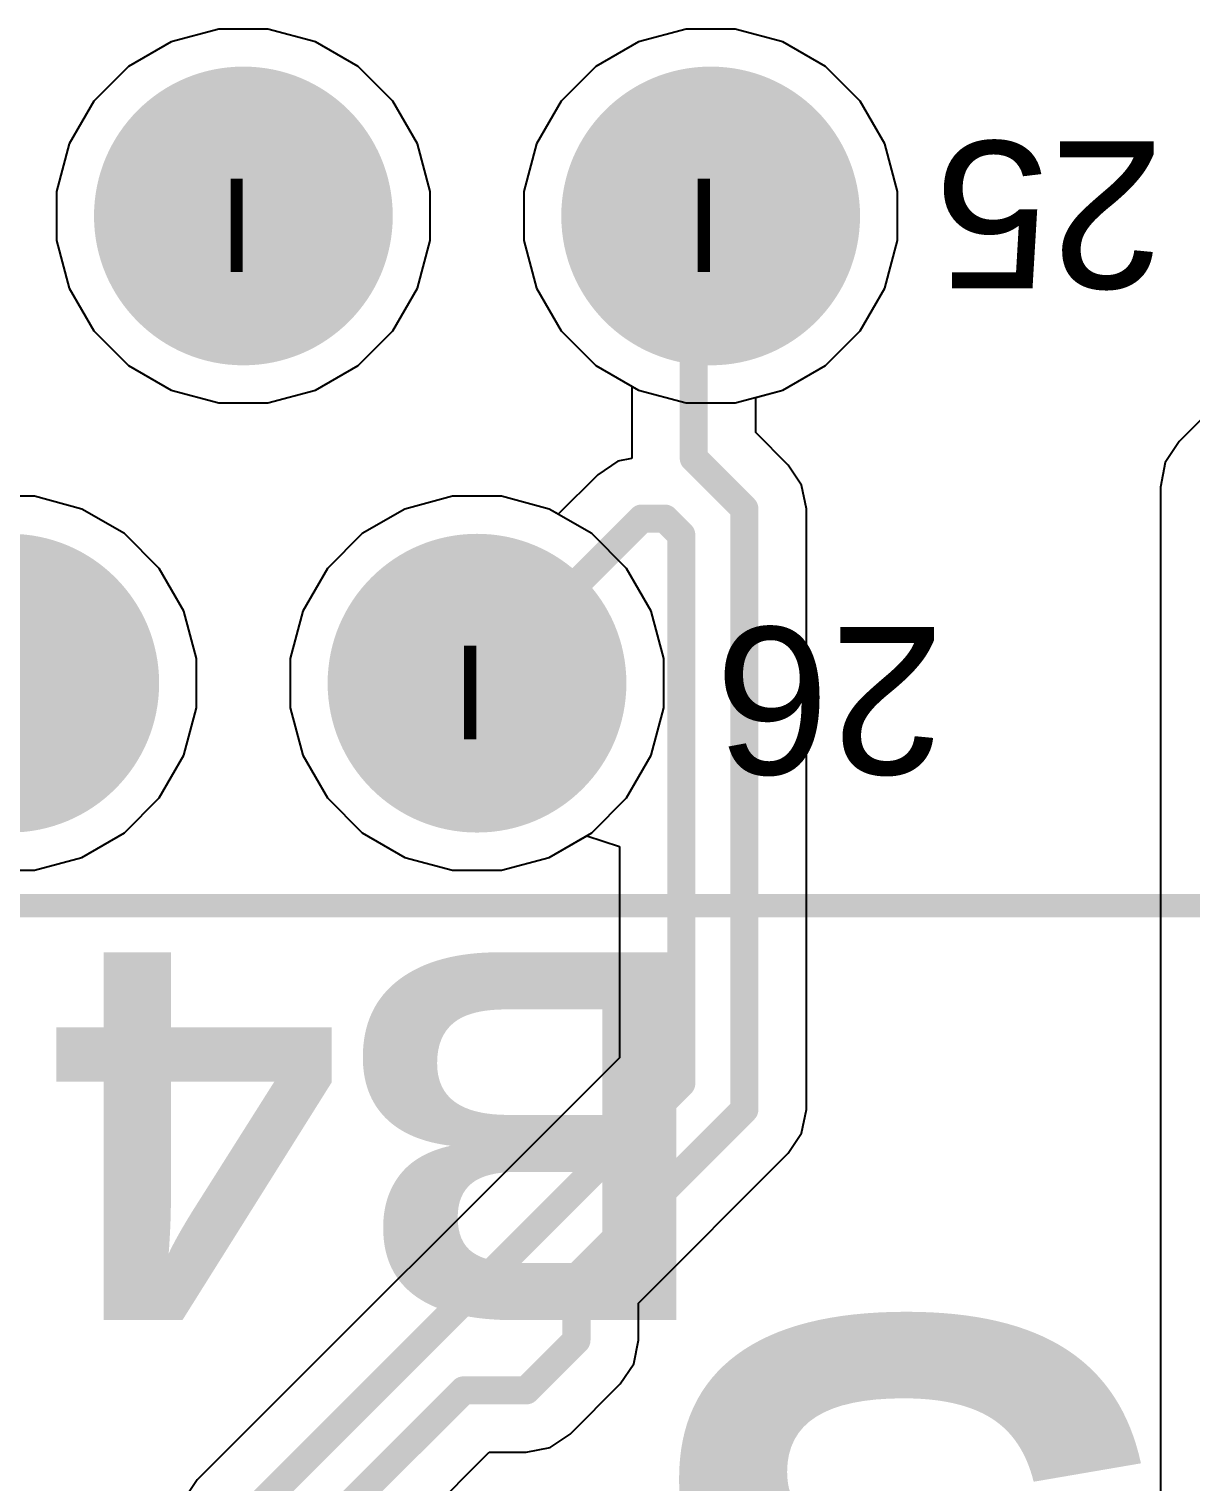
# Model space of a CAD drawing. Header units: inches. Extents: x -11 to 5379, y 0 to 5429.
# Drawn here: x 44.86 to 51.18, y 89.08 to 96.98 of the extents above; entities that cross this region are included whole.
import ezdxf

# ---------------------------------------------------------------- set-up
doc = ezdxf.new("R2010")
doc.units = ezdxf.units.IN
for name, color, linetype in [('Bottom Layer', 5, 'Continuous'), ('Bottom Solder', 6, 'Continuous'), ('Drill Drawing', 1, 'Continuous'), ('GND', 16, 'Continuous'), ('Multi-Layer', 9, 'Continuous'), ('Pad Holes', 156, 'Continuous'), ('PWR', 76, 'Continuous'), ('Top Layer', 1, 'Continuous'), ('Top Overlay', 2, 'Continuous'), ('Top Solder', 216, 'Continuous')]:
    doc.layers.add(name, color=color, linetype=linetype)
doc.styles.add('Arial', font='', dxfattribs={"height": 0.2})
doc.styles.add('Arial_Bold', font='', dxfattribs={"height": 0.2})
doc.styles.get('Arial').set_extended_font_data('Arial')
doc.styles.get('Arial_Bold').set_extended_font_data('Arial', bold=True)

# ---------------------------------------------------------------- blocks, each defined once
blk = doc.blocks.new('X14CBIWB1DY1027_122')
at = {"layer": 'Bottom Layer'}
h = blk.add_hatch(color=5, dxfattribs=at)
edge = h.paths.add_edge_path()
edge.add_arc((17.78, 4.444999999999999), 0.7619999999999999, 0, 360)
h = blk.add_hatch(color=5, dxfattribs=at)
edge = h.paths.add_edge_path()
edge.add_arc((20.32, 4.444999999999999), 0.7619999999999999, 0, 360)
h = blk.add_hatch(color=5, dxfattribs=at)
edge = h.paths.add_edge_path()
edge.add_arc((16.51, 1.905), 0.7619999999999999, 0, 360)
h = blk.add_hatch(color=5, dxfattribs=at)
edge = h.paths.add_edge_path()
edge.add_arc((19.05, 1.905), 0.7619999999999999, 0, 360)
at = {"layer": 'Bottom Solder'}
h = blk.add_hatch(color=6, dxfattribs=at)
edge = h.paths.add_edge_path()
edge.add_arc((17.78, 4.444999999999999), 0.8120125999999999, 0, 360)
h = blk.add_hatch(color=6, dxfattribs=at)
edge = h.paths.add_edge_path()
edge.add_arc((20.32, 4.444999999999999), 0.8120125999999999, 0, 360)
h = blk.add_hatch(color=6, dxfattribs=at)
edge = h.paths.add_edge_path()
edge.add_arc((16.51, 1.905), 0.8120125999999999, 0, 360)
h = blk.add_hatch(color=6, dxfattribs=at)
edge = h.paths.add_edge_path()
edge.add_arc((19.05, 1.905), 0.8120125999999999, 0, 360)
at = {"layer": 'GND'}
h = blk.add_hatch(color=16, dxfattribs=at)
edge = h.paths.add_edge_path()
edge.add_arc((17.78, 4.444999999999999), 0.7619999999999999, 0, 360)
h = blk.add_hatch(color=16, dxfattribs=at)
edge = h.paths.add_edge_path()
edge.add_arc((20.32, 4.444999999999999), 0.7619999999999999, 0, 360)
h = blk.add_hatch(color=16, dxfattribs=at)
edge = h.paths.add_edge_path()
edge.add_arc((16.51, 1.905), 0.7619999999999999, 0, 360)
h = blk.add_hatch(color=16, dxfattribs=at)
edge = h.paths.add_edge_path()
edge.add_arc((19.05, 1.905), 0.7619999999999999, 0, 360)
at = {"layer": 'Multi-Layer'}
h = blk.add_hatch(color=9, dxfattribs=at)
edge = h.paths.add_edge_path()
edge.add_arc((17.78, 4.444999999999999), 0.7619999999999999, 0, 360)
h = blk.add_hatch(color=9, dxfattribs=at)
edge = h.paths.add_edge_path()
edge.add_arc((20.32, 4.444999999999999), 0.7619999999999999, 0, 360)
h = blk.add_hatch(color=9, dxfattribs=at)
edge = h.paths.add_edge_path()
edge.add_arc((16.51, 1.905), 0.7619999999999999, 0, 360)
h = blk.add_hatch(color=9, dxfattribs=at)
edge = h.paths.add_edge_path()
edge.add_arc((19.05, 1.905), 0.7619999999999999, 0, 360)
at = {"layer": 'Pad Holes'}
h = blk.add_hatch(color=7, dxfattribs=at)
edge = h.paths.add_edge_path()
edge.add_arc((17.78, 4.444999999999999), 0.4750054, 0, 360)
h = blk.add_hatch(color=7, dxfattribs=at)
edge = h.paths.add_edge_path()
edge.add_arc((20.32, 4.444999999999999), 0.4750054, 0, 360)
h = blk.add_hatch(color=7, dxfattribs=at)
edge = h.paths.add_edge_path()
edge.add_arc((16.51, 1.905), 0.4750054, 0, 360)
h = blk.add_hatch(color=7, dxfattribs=at)
edge = h.paths.add_edge_path()
edge.add_arc((19.05, 1.905), 0.4750054, 0, 360)
at = {"layer": 'PWR'}
h = blk.add_hatch(color=76, dxfattribs=at)
edge = h.paths.add_edge_path()
edge.add_arc((17.78, 4.444999999999999), 0.7619999999999999, 0, 360)
h = blk.add_hatch(color=76, dxfattribs=at)
edge = h.paths.add_edge_path()
edge.add_arc((20.32, 4.444999999999999), 0.7619999999999999, 0, 360)
h = blk.add_hatch(color=76, dxfattribs=at)
edge = h.paths.add_edge_path()
edge.add_arc((16.51, 1.905), 0.7619999999999999, 0, 360)
h = blk.add_hatch(color=76, dxfattribs=at)
edge = h.paths.add_edge_path()
edge.add_arc((19.05, 1.905), 0.7619999999999999, 0, 360)
at = {"layer": 'Top Layer'}
h = blk.add_hatch(color=1, dxfattribs=at)
edge = h.paths.add_edge_path()
edge.add_arc((17.78, 4.444999999999999), 0.7619999999999999, 0, 360)
h = blk.add_hatch(color=1, dxfattribs=at)
edge = h.paths.add_edge_path()
edge.add_arc((20.32, 4.444999999999999), 0.7619999999999999, 0, 360)
h = blk.add_hatch(color=1, dxfattribs=at)
edge = h.paths.add_edge_path()
edge.add_arc((16.51, 1.905), 0.7619999999999999, 0, 360)
h = blk.add_hatch(color=1, dxfattribs=at)
edge = h.paths.add_edge_path()
edge.add_arc((19.05, 1.905), 0.7619999999999999, 0, 360)
at = {"layer": 'Top Solder'}
h = blk.add_hatch(color=216, dxfattribs=at)
edge = h.paths.add_edge_path()
edge.add_arc((17.78, 4.444999999999999), 0.8120125999999999, 0, 360)
h = blk.add_hatch(color=216, dxfattribs=at)
edge = h.paths.add_edge_path()
edge.add_arc((20.32, 4.444999999999999), 0.8120125999999999, 0, 360)
h = blk.add_hatch(color=216, dxfattribs=at)
edge = h.paths.add_edge_path()
edge.add_arc((16.51, 1.905), 0.8120125999999999, 0, 360)
h = blk.add_hatch(color=216, dxfattribs=at)
edge = h.paths.add_edge_path()
edge.add_arc((19.05, 1.905), 0.8120125999999999, 0, 360)
at = {"layer": 'Top Overlay'}
blk.add_lwpolyline([(29.250005, 5.6550052, 0.127, 0.127, 0), (-29.250005, 5.6550052, 0.127, 0.127, 0)], format="xyseb", dxfattribs=at)
at = {"layer": 'Top Overlay', "style": 'Arial'}
for s, p in [('26', (15.24, 4.1402)), ('25', (14.0462, 1.4986))]:
    blk.add_text(s, height=0.8000009399999999, dxfattribs=at).set_placement(p)

msp = doc.modelspace()

# ---------------------------------------------------------------- linework, layer by layer
at = {"layer": 'Bottom Layer'}
for p, q in [((45.89130776, 96.97528992), (45.63290593999999, 96.90605206)), ((46.15882564, 96.97528992), (45.89130776, 96.97528992)), ((46.41722746, 96.90605206), (46.15882564, 96.97528992)), ((48.43130776, 96.97528992), (48.17290594, 96.90605206)), ((48.69882564, 96.97528992), (48.43130776, 96.97528992)), ((48.95722746, 96.90605206), (48.69882564, 96.97528992)), ((45.63290593999999, 96.90605206), (45.40122745999999, 96.77229311999999)), ((46.64890594, 96.77229311999999), (46.41722746, 96.90605206)), ((48.17290594, 96.90605206), (47.94122746, 96.77229311999999)), ((49.18890594, 96.77229311999999), (48.95722746, 96.90605206)), ((45.40122745999999, 96.77229311999999), (45.2120635, 96.58312916)), ((46.8380699, 96.58312916), (46.64890594, 96.77229311999999)), ((47.94122746, 96.77229311999999), (47.7520635, 96.58312916)), ((49.3780699, 96.58312916), (49.18890594, 96.77229311999999)), ((45.2120635, 96.58312916), (45.07830456, 96.35145068)), ((46.97182884, 96.35145068), (46.8380699, 96.58312916)), ((47.7520635, 96.58312916), (47.61830456, 96.35145068)), ((49.51182883999999, 96.35145068), (49.3780699, 96.58312916)), ((45.07830456, 96.35145068), (45.0090667, 96.09304886)), ((47.04106669999999, 96.09304886), (46.97182884, 96.35145068)), ((47.61830456, 96.35145068), (47.5490667, 96.09304886)), ((49.5810667, 96.09304886), (49.51182883999999, 96.35145068)), ((45.0090667, 96.09304886), (45.0090667, 95.82553098)), ((47.04106669999999, 95.82553098), (47.04106669999999, 96.09304886)), ((47.5490667, 96.09304886), (47.5490667, 95.82553098)), ((49.5810667, 95.82553098), (49.5810667, 96.09304886)), ((45.0090667, 95.82553098), (45.07830456, 95.56712916)), ((46.97182884, 95.56712916), (47.04106669999999, 95.82553098)), ((47.5490667, 95.82553098), (47.61830456, 95.56712916)), ((49.51182883999999, 95.56712916), (49.5810667, 95.82553098)), ((45.07830456, 95.56712916), (45.2120635, 95.33545068)), ((46.8380699, 95.33545068), (46.97182884, 95.56712916)), ((47.61830456, 95.56712916), (47.7520635, 95.33545068)), ((49.3780699, 95.33545068), (49.51182883999999, 95.56712916)), ((45.2120635, 95.33545068), (45.40122745999999, 95.14628671999999)), ((46.64890594, 95.14628671999999), (46.8380699, 95.33545068)), ((47.7520635, 95.33545068), (47.94122746, 95.14628671999999)), ((49.18890594, 95.14628671999999), (49.3780699, 95.33545068)), ((45.40122745999999, 95.14628671999999), (45.63290593999999, 95.01252778)), ((46.41722746, 95.01252778), (46.64890594, 95.14628671999999)), ((47.94122746, 95.14628671999999), (48.17290594, 95.01252778)), ((48.95722746, 95.01252778), (49.18890594, 95.14628671999999)), ((45.63290593999999, 95.01252778), (45.89130776, 94.94328992)), ((45.89130776, 94.94328992), (46.15882564, 94.94328992)), ((46.15882564, 94.94328992), (46.41722746, 95.01252778)), ((48.17290594, 95.01252778), (48.43130776, 94.94328992)), ((48.43130776, 94.94328992), (48.69882564, 94.94328992)), ((48.69882564, 94.94328992), (48.95722746, 95.01252778)), ((44.88882564, 94.43528992), (44.62130776, 94.43528992)), ((45.14722746, 94.36605205999999), (44.88882564, 94.43528992)), ((47.16130776, 94.43528992), (46.90290594, 94.36605205999999)), ((47.42882564, 94.43528992), (47.16130776, 94.43528992)), ((47.68722746, 94.36605205999999), (47.42882564, 94.43528992)), ((45.37890594, 94.23229312), (45.14722746, 94.36605205999999)), ((46.90290594, 94.36605205999999), (46.67122746, 94.23229312)), ((47.91890594, 94.23229312), (47.68722746, 94.36605205999999)), ((45.5680699, 94.04312915999999), (45.37890594, 94.23229312)), ((46.67122746, 94.23229312), (46.4820635, 94.04312915999999)), ((48.1080699, 94.04312915999999), (47.91890594, 94.23229312)), ((45.70182884, 93.81145068), (45.5680699, 94.04312915999999)), ((46.4820635, 94.04312915999999), (46.34830456, 93.81145068)), ((48.24182884, 93.81145068), (48.1080699, 94.04312915999999)), ((45.7710667, 93.55304885999999), (45.70182884, 93.81145068)), ((46.34830456, 93.81145068), (46.27906669999999, 93.55304885999999)), ((48.3110667, 93.55304885999999), (48.24182884, 93.81145068)), ((45.7710667, 93.28553097999999), (45.7710667, 93.55304885999999)), ((46.27906669999999, 93.55304885999999), (46.27906669999999, 93.28553097999999)), ((48.3110667, 93.28553097999999), (48.3110667, 93.55304885999999)), ((45.70182884, 93.02712916), (45.7710667, 93.28553097999999)), ((46.27906669999999, 93.28553097999999), (46.34830456, 93.02712916)), ((48.24182884, 93.02712916), (48.3110667, 93.28553097999999)), ((45.5680699, 92.79545067999999), (45.70182884, 93.02712916)), ((46.34830456, 93.02712916), (46.4820635, 92.79545067999999)), ((48.1080699, 92.79545067999999), (48.24182884, 93.02712916)), ((45.37890594, 92.60628672), (45.5680699, 92.79545067999999)), ((46.4820635, 92.79545067999999), (46.67122746, 92.60628672)), ((47.91890594, 92.60628672), (48.1080699, 92.79545067999999)), ((45.14722746, 92.47252778), (45.37890594, 92.60628672)), ((46.67122746, 92.60628672), (46.90290594, 92.47252778)), ((47.68722746, 92.47252778), (47.91890594, 92.60628672)), ((44.88882564, 92.40328991999999), (45.14722746, 92.47252778)), ((46.90290594, 92.47252778), (47.16130776, 92.40328991999999)), ((47.42882564, 92.40328991999999), (47.68722746, 92.47252778)), ((44.62130776, 92.40328991999999), (44.88882564, 92.40328991999999)), ((47.16130776, 92.40328991999999), (47.42882564, 92.40328991999999))]:
    msp.add_line(p, q, dxfattribs=at)
at = {"layer": 'GND'}
for p, q in [((45.89130776, 96.97528992), (45.63290593999999, 96.90605206)), ((46.15882564, 96.97528992), (45.89130776, 96.97528992)), ((46.41722746, 96.90605206), (46.15882564, 96.97528992)), ((48.43130776, 96.97528992), (48.17290594, 96.90605206)), ((48.69882564, 96.97528992), (48.43130776, 96.97528992)), ((48.95722746, 96.90605206), (48.69882564, 96.97528992)), ((45.63290593999999, 96.90605206), (45.40122745999999, 96.77229311999999)), ((46.64890594, 96.77229311999999), (46.41722746, 96.90605206)), ((48.17290594, 96.90605206), (47.94122746, 96.77229311999999)), ((49.18890594, 96.77229311999999), (48.95722746, 96.90605206)), ((45.40122745999999, 96.77229311999999), (45.2120635, 96.58312916)), ((46.8380699, 96.58312916), (46.64890594, 96.77229311999999)), ((47.94122746, 96.77229311999999), (47.7520635, 96.58312916)), ((49.3780699, 96.58312916), (49.18890594, 96.77229311999999)), ((45.2120635, 96.58312916), (45.07830456, 96.35145068)), ((46.97182884, 96.35145068), (46.8380699, 96.58312916)), ((47.7520635, 96.58312916), (47.61830456, 96.35145068)), ((49.51182883999999, 96.35145068), (49.3780699, 96.58312916)), ((45.07830456, 96.35145068), (45.0090667, 96.09304886)), ((47.04106669999999, 96.09304886), (46.97182884, 96.35145068)), ((47.61830456, 96.35145068), (47.5490667, 96.09304886)), ((49.5810667, 96.09304886), (49.51182883999999, 96.35145068)), ((45.0090667, 96.09304886), (45.0090667, 95.82553098)), ((47.04106669999999, 95.82553098), (47.04106669999999, 96.09304886)), ((47.5490667, 96.09304886), (47.5490667, 95.82553098)), ((49.5810667, 95.82553098), (49.5810667, 96.09304886)), ((45.0090667, 95.82553098), (45.07830456, 95.56712916)), ((46.97182884, 95.56712916), (47.04106669999999, 95.82553098)), ((47.5490667, 95.82553098), (47.61830456, 95.56712916)), ((49.51182883999999, 95.56712916), (49.5810667, 95.82553098)), ((45.07830456, 95.56712916), (45.2120635, 95.33545068)), ((46.8380699, 95.33545068), (46.97182884, 95.56712916)), ((47.61830456, 95.56712916), (47.7520635, 95.33545068)), ((49.3780699, 95.33545068), (49.51182883999999, 95.56712916)), ((45.2120635, 95.33545068), (45.40122745999999, 95.14628671999999)), ((46.64890594, 95.14628671999999), (46.8380699, 95.33545068)), ((47.7520635, 95.33545068), (47.94122746, 95.14628671999999)), ((49.18890594, 95.14628671999999), (49.3780699, 95.33545068)), ((45.40122745999999, 95.14628671999999), (45.63290593999999, 95.01252778)), ((46.41722746, 95.01252778), (46.64890594, 95.14628671999999)), ((47.94122746, 95.14628671999999), (48.17290594, 95.01252778)), ((48.95722746, 95.01252778), (49.18890594, 95.14628671999999)), ((45.63290593999999, 95.01252778), (45.89130776, 94.94328992)), ((45.89130776, 94.94328992), (46.15882564, 94.94328992)), ((46.15882564, 94.94328992), (46.41722746, 95.01252778)), ((48.17290594, 95.01252778), (48.43130776, 94.94328992)), ((48.43130776, 94.94328992), (48.69882564, 94.94328992)), ((48.69882564, 94.94328992), (48.95722746, 95.01252778)), ((44.88882564, 94.43528992), (44.62130776, 94.43528992)), ((45.14722746, 94.36605205999999), (44.88882564, 94.43528992)), ((47.16130776, 94.43528992), (46.90290594, 94.36605205999999)), ((47.42882564, 94.43528992), (47.16130776, 94.43528992)), ((47.68722746, 94.36605205999999), (47.42882564, 94.43528992)), ((45.37890594, 94.23229312), (45.14722746, 94.36605205999999)), ((46.90290594, 94.36605205999999), (46.67122746, 94.23229312)), ((47.91890594, 94.23229312), (47.68722746, 94.36605205999999)), ((45.5680699, 94.04312915999999), (45.37890594, 94.23229312)), ((46.67122746, 94.23229312), (46.4820635, 94.04312915999999)), ((48.1080699, 94.04312915999999), (47.91890594, 94.23229312)), ((45.70182884, 93.81145068), (45.5680699, 94.04312915999999)), ((46.4820635, 94.04312915999999), (46.34830456, 93.81145068)), ((48.24182884, 93.81145068), (48.1080699, 94.04312915999999)), ((45.7710667, 93.55304885999999), (45.70182884, 93.81145068)), ((46.34830456, 93.81145068), (46.27906669999999, 93.55304885999999)), ((48.3110667, 93.55304885999999), (48.24182884, 93.81145068)), ((45.7710667, 93.28553097999999), (45.7710667, 93.55304885999999)), ((46.27906669999999, 93.55304885999999), (46.27906669999999, 93.28553097999999)), ((48.3110667, 93.28553097999999), (48.3110667, 93.55304885999999)), ((45.70182884, 93.02712916), (45.7710667, 93.28553097999999)), ((46.27906669999999, 93.28553097999999), (46.34830456, 93.02712916)), ((48.24182884, 93.02712916), (48.3110667, 93.28553097999999)), ((45.5680699, 92.79545067999999), (45.70182884, 93.02712916)), ((46.34830456, 93.02712916), (46.4820635, 92.79545067999999)), ((48.1080699, 92.79545067999999), (48.24182884, 93.02712916)), ((45.37890594, 92.60628672), (45.5680699, 92.79545067999999)), ((46.4820635, 92.79545067999999), (46.67122746, 92.60628672)), ((47.91890594, 92.60628672), (48.1080699, 92.79545067999999)), ((45.14722746, 92.47252778), (45.37890594, 92.60628672)), ((46.67122746, 92.60628672), (46.90290594, 92.47252778)), ((47.68722746, 92.47252778), (47.91890594, 92.60628672)), ((44.88882564, 92.40328991999999), (45.14722746, 92.47252778)), ((46.90290594, 92.47252778), (47.16130776, 92.40328991999999)), ((47.42882564, 92.40328991999999), (47.68722746, 92.47252778)), ((44.62130776, 92.40328991999999), (44.88882564, 92.40328991999999)), ((47.16130776, 92.40328991999999), (47.42882564, 92.40328991999999))]:
    msp.add_line(p, q, dxfattribs=at)
at = {"layer": 'PWR'}
for p, q in [((45.89130776, 96.97528992), (45.63290593999999, 96.90605206)), ((46.15882564, 96.97528992), (45.89130776, 96.97528992)), ((46.41722746, 96.90605206), (46.15882564, 96.97528992)), ((48.43130776, 96.97528992), (48.17290594, 96.90605206)), ((48.69882564, 96.97528992), (48.43130776, 96.97528992)), ((48.95722746, 96.90605206), (48.69882564, 96.97528992)), ((45.63290593999999, 96.90605206), (45.40122745999999, 96.77229311999999)), ((46.64890594, 96.77229311999999), (46.41722746, 96.90605206)), ((48.17290594, 96.90605206), (47.94122746, 96.77229311999999)), ((49.18890594, 96.77229311999999), (48.95722746, 96.90605206)), ((45.40122745999999, 96.77229311999999), (45.2120635, 96.58312916)), ((46.8380699, 96.58312916), (46.64890594, 96.77229311999999)), ((47.94122746, 96.77229311999999), (47.7520635, 96.58312916)), ((49.3780699, 96.58312916), (49.18890594, 96.77229311999999)), ((45.2120635, 96.58312916), (45.07830456, 96.35145068)), ((46.97182884, 96.35145068), (46.8380699, 96.58312916)), ((47.7520635, 96.58312916), (47.61830456, 96.35145068)), ((49.51182883999999, 96.35145068), (49.3780699, 96.58312916)), ((45.07830456, 96.35145068), (45.0090667, 96.09304886)), ((47.04106669999999, 96.09304886), (46.97182884, 96.35145068)), ((47.61830456, 96.35145068), (47.5490667, 96.09304886)), ((49.5810667, 96.09304886), (49.51182883999999, 96.35145068)), ((45.0090667, 96.09304886), (45.0090667, 95.82553098)), ((47.04106669999999, 95.82553098), (47.04106669999999, 96.09304886)), ((47.5490667, 96.09304886), (47.5490667, 95.82553098)), ((49.5810667, 95.82553098), (49.5810667, 96.09304886)), ((45.0090667, 95.82553098), (45.07830456, 95.56712916)), ((46.97182884, 95.56712916), (47.04106669999999, 95.82553098)), ((47.5490667, 95.82553098), (47.61830456, 95.56712916)), ((49.51182883999999, 95.56712916), (49.5810667, 95.82553098)), ((45.07830456, 95.56712916), (45.2120635, 95.33545068)), ((46.8380699, 95.33545068), (46.97182884, 95.56712916)), ((47.61830456, 95.56712916), (47.7520635, 95.33545068)), ((49.3780699, 95.33545068), (49.51182883999999, 95.56712916)), ((45.2120635, 95.33545068), (45.40122745999999, 95.14628671999999)), ((46.64890594, 95.14628671999999), (46.8380699, 95.33545068)), ((47.7520635, 95.33545068), (47.94122746, 95.14628671999999)), ((49.18890594, 95.14628671999999), (49.3780699, 95.33545068)), ((45.40122745999999, 95.14628671999999), (45.63290593999999, 95.01252778)), ((46.41722746, 95.01252778), (46.64890594, 95.14628671999999)), ((47.94122746, 95.14628671999999), (48.17290594, 95.01252778)), ((48.95722746, 95.01252778), (49.18890594, 95.14628671999999)), ((45.63290593999999, 95.01252778), (45.89130776, 94.94328992)), ((45.89130776, 94.94328992), (46.15882564, 94.94328992)), ((46.15882564, 94.94328992), (46.41722746, 95.01252778)), ((48.17290594, 95.01252778), (48.43130776, 94.94328992)), ((48.43130776, 94.94328992), (48.69882564, 94.94328992)), ((48.69882564, 94.94328992), (48.95722746, 95.01252778)), ((44.88882564, 94.43528992), (44.62130776, 94.43528992)), ((45.14722746, 94.36605205999999), (44.88882564, 94.43528992)), ((47.16130776, 94.43528992), (46.90290594, 94.36605205999999)), ((47.42882564, 94.43528992), (47.16130776, 94.43528992)), ((47.68722746, 94.36605205999999), (47.42882564, 94.43528992)), ((45.37890594, 94.23229312), (45.14722746, 94.36605205999999)), ((46.90290594, 94.36605205999999), (46.67122746, 94.23229312)), ((47.91890594, 94.23229312), (47.68722746, 94.36605205999999)), ((45.5680699, 94.04312915999999), (45.37890594, 94.23229312)), ((46.67122746, 94.23229312), (46.4820635, 94.04312915999999)), ((48.1080699, 94.04312915999999), (47.91890594, 94.23229312)), ((45.70182884, 93.81145068), (45.5680699, 94.04312915999999)), ((46.4820635, 94.04312915999999), (46.34830456, 93.81145068)), ((48.24182884, 93.81145068), (48.1080699, 94.04312915999999)), ((45.7710667, 93.55304885999999), (45.70182884, 93.81145068)), ((46.34830456, 93.81145068), (46.27906669999999, 93.55304885999999)), ((48.3110667, 93.55304885999999), (48.24182884, 93.81145068)), ((45.7710667, 93.28553097999999), (45.7710667, 93.55304885999999)), ((46.27906669999999, 93.55304885999999), (46.27906669999999, 93.28553097999999)), ((48.3110667, 93.28553097999999), (48.3110667, 93.55304885999999)), ((45.70182884, 93.02712916), (45.7710667, 93.28553097999999)), ((46.27906669999999, 93.28553097999999), (46.34830456, 93.02712916)), ((48.24182884, 93.02712916), (48.3110667, 93.28553097999999)), ((45.5680699, 92.79545067999999), (45.70182884, 93.02712916)), ((46.34830456, 93.02712916), (46.4820635, 92.79545067999999)), ((48.1080699, 92.79545067999999), (48.24182884, 93.02712916)), ((45.37890594, 92.60628672), (45.5680699, 92.79545067999999)), ((46.4820635, 92.79545067999999), (46.67122746, 92.60628672)), ((47.91890594, 92.60628672), (48.1080699, 92.79545067999999)), ((45.14722746, 92.47252778), (45.37890594, 92.60628672)), ((46.67122746, 92.60628672), (46.90290594, 92.47252778)), ((47.68722746, 92.47252778), (47.91890594, 92.60628672)), ((44.88882564, 92.40328991999999), (45.14722746, 92.47252778)), ((46.90290594, 92.47252778), (47.16130776, 92.40328991999999)), ((47.42882564, 92.40328991999999), (47.68722746, 92.47252778)), ((44.62130776, 92.40328991999999), (44.88882564, 92.40328991999999)), ((47.16130776, 92.40328991999999), (47.42882564, 92.40328991999999))]:
    msp.add_line(p, q, dxfattribs=at)
at = {"layer": 'Top Layer'}
for p, q in [((45.89130776, 96.97528992), (45.63290593999999, 96.90605206)), ((46.15882564, 96.97528992), (45.89130776, 96.97528992)), ((46.41722746, 96.90605206), (46.15882564, 96.97528992)), ((48.43130776, 96.97528992), (48.17290594, 96.90605206)), ((48.69882564, 96.97528992), (48.43130776, 96.97528992)), ((48.95722746, 96.90605206), (48.69882564, 96.97528992)), ((45.63290593999999, 96.90605206), (45.40122745999999, 96.77229311999999)), ((46.64890594, 96.77229311999999), (46.41722746, 96.90605206)), ((48.17290594, 96.90605206), (47.94122746, 96.77229311999999)), ((49.18890594, 96.77229311999999), (48.95722746, 96.90605206)), ((45.40122745999999, 96.77229311999999), (45.2120635, 96.58312916)), ((46.8380699, 96.58312916), (46.64890594, 96.77229311999999)), ((47.94122746, 96.77229311999999), (47.7520635, 96.58312916)), ((49.3780699, 96.58312916), (49.18890594, 96.77229311999999)), ((45.2120635, 96.58312916), (45.07830456, 96.35145068)), ((46.97182884, 96.35145068), (46.8380699, 96.58312916)), ((47.7520635, 96.58312916), (47.61830456, 96.35145068)), ((49.51182883999999, 96.35145068), (49.3780699, 96.58312916)), ((45.07830456, 96.35145068), (45.0090667, 96.09304886)), ((47.04106669999999, 96.09304886), (46.97182884, 96.35145068)), ((47.61830456, 96.35145068), (47.5490667, 96.09304886)), ((49.5810667, 96.09304886), (49.51182883999999, 96.35145068)), ((52.5858867, 96.20650049999999), (51.1118485, 94.73246484)), ((45.0090667, 96.09304886), (45.0090667, 95.82553098)), ((47.04106669999999, 95.82553098), (47.04106669999999, 96.09304886)), ((47.5490667, 96.09304886), (47.5490667, 95.82553098)), ((49.5810667, 95.82553098), (49.5810667, 96.09304886)), ((45.0090667, 95.82553098), (45.07830456, 95.56712916)), ((46.97182884, 95.56712916), (47.04106669999999, 95.82553098)), ((47.5490667, 95.82553098), (47.61830456, 95.56712916)), ((49.51182883999999, 95.56712916), (49.5810667, 95.82553098)), ((45.07830456, 95.56712916), (45.2120635, 95.33545068)), ((46.8380699, 95.33545068), (46.97182884, 95.56712916)), ((47.61830456, 95.56712916), (47.7520635, 95.33545068)), ((49.3780699, 95.33545068), (49.51182883999999, 95.56712916)), ((45.2120635, 95.33545068), (45.40122745999999, 95.14628671999999)), ((46.64890594, 95.14628671999999), (46.8380699, 95.33545068)), ((47.7520635, 95.33545068), (47.94122746, 95.14628671999999)), ((49.18890594, 95.14628671999999), (49.3780699, 95.33545068)), ((45.40122745999999, 95.14628671999999), (45.63290593999999, 95.01252778)), ((46.41722746, 95.01252778), (46.64890594, 95.14628671999999)), ((47.94122746, 95.14628671999999), (48.1366449, 95.03346246)), ((48.95722746, 95.01252778), (49.18890594, 95.14628671999999)), ((48.1366449, 95.03346246), (48.1366449, 94.64226943999999)), ((45.63290593999999, 95.01252778), (45.89130776, 94.94328992)), ((45.89130776, 94.94328992), (46.15882564, 94.94328992)), ((46.15882564, 94.94328992), (46.41722746, 95.01252778)), ((48.80998366, 94.97307396), (48.95722746, 95.01252778)), ((48.80998366, 94.78172052), (48.80998366, 94.97307396)), ((48.98657462, 94.60512956), (48.80998366, 94.78172052)), ((51.1118485, 94.73246484), (51.03606251999999, 94.61904114)), ((48.06125262, 94.62535557999999), (47.95202754, 94.55237376)), ((48.13516662, 94.64005709999999), (48.06125262, 94.62535557999999)), ((48.1366449, 94.64226943999999), (48.13516662, 94.64005709999999)), ((47.95202754, 94.55237376), (47.73698098, 94.3373272)), ((49.0595539, 94.49590702), (48.98657462, 94.60512956)), ((51.03606251999999, 94.61904114), (51.0094484, 94.48524664)), ((49.08518249999999, 94.36706806), (49.0595539, 94.49590702)), ((51.0094484, 94.48524664), (51.0094484, 85.85668884)), ((44.88882564, 94.43528992), (44.62130776, 94.43528992)), ((45.14722746, 94.36605205999999), (44.88882564, 94.43528992)), ((47.16130776, 94.43528992), (46.90290594, 94.36605205999999)), ((47.42882564, 94.43528992), (47.16130776, 94.43528992)), ((47.68722746, 94.36605205999999), (47.42882564, 94.43528992)), ((45.37890594, 94.23229312), (45.14722746, 94.36605205999999)), ((46.90290594, 94.36605205999999), (46.67122746, 94.23229312)), ((47.73698098, 94.3373272), (47.68722746, 94.36605205999999)), ((49.08518249999999, 91.10187773999999), (49.08518249999999, 94.36706806)), ((45.5680699, 94.04312915999999), (45.37890594, 94.23229312)), ((46.67122746, 94.23229312), (46.4820635, 94.04312915999999)), ((45.70182884, 93.81145068), (45.5680699, 94.04312915999999)), ((46.4820635, 94.04312915999999), (46.34830456, 93.81145068)), ((45.7710667, 93.55304885999999), (45.70182884, 93.81145068)), ((46.34830456, 93.81145068), (46.27906669999999, 93.55304885999999)), ((45.7710667, 93.28553097999999), (45.7710667, 93.55304885999999)), ((46.27906669999999, 93.55304885999999), (46.27906669999999, 93.28553097999999)), ((45.70182884, 93.02712916), (45.7710667, 93.28553097999999)), ((46.27906669999999, 93.28553097999999), (46.34830456, 93.02712916)), ((45.5680699, 92.79545067999999), (45.70182884, 93.02712916)), ((46.34830456, 93.02712916), (46.4820635, 92.79545067999999)), ((45.37890594, 92.60628672), (45.5680699, 92.79545067999999)), ((46.4820635, 92.79545067999999), (46.67122746, 92.60628672)), ((45.14722746, 92.47252778), (45.37890594, 92.60628672)), ((46.67122746, 92.60628672), (46.90290594, 92.47252778)), ((47.68722746, 92.47252778), (47.89114374, 92.59025677999999)), ((47.89114374, 92.59025677999999), (48.06894373999999, 92.53198155999999)), ((48.06894373999999, 92.53198155999999), (48.06894373999999, 91.38336308)), ((44.88882564, 92.40328991999999), (45.14722746, 92.47252778)), ((46.90290594, 92.47252778), (47.16130776, 92.40328991999999)), ((47.42882564, 92.40328991999999), (47.68722746, 92.47252778)), ((44.62130776, 92.40328991999999), (44.88882564, 92.40328991999999)), ((47.16130776, 92.40328991999999), (47.42882564, 92.40328991999999)), ((48.06894373999999, 91.38336308), (45.7740385, 89.08845783999999)), ((49.0595539, 90.97303878), (49.08518249999999, 91.10187773999999)), ((48.98657462, 90.86381623999999), (49.0595539, 90.97303878)), ((48.17244366, 90.04968527999999), (48.98657462, 90.86381623999999)), ((48.17244366, 89.84753429999999), (48.17244366, 90.04968527999999)), ((48.14681506, 89.71869534), (48.17244366, 89.84753429999999)), ((48.07383578, 89.60947279999999), (48.14681506, 89.71869534)), ((47.80117186, 89.33680887999999), (48.07383578, 89.60947279999999)), ((47.69194932, 89.2638296), (47.80117186, 89.33680887999999)), ((47.56311036, 89.23820099999999), (47.69194932, 89.2638296)), ((46.69166938, 88.568911), (47.36095938, 89.23820099999999)), ((47.36095938, 89.23820099999999), (47.56311036, 89.23820099999999)), ((45.7740385, 89.08845783999999), (45.70105922, 88.9792353))]:
    msp.add_line(p, q, dxfattribs=at)
for points in [[(48.47331428, 95.8675375, 0.1524, 0.1524, 0), (48.5650667, 95.95928992, 0.1524, 0.1524, 0)], [(48.47331428, 94.6422669, 0.1524, 0.1524, 0), (48.47331428, 95.8675375, 0.1524, 0.1524, 0)], [(48.47331428, 94.6422669, 0.1524, 0.1524, 0), (48.74851312, 94.36706806, 0.1524, 0.1524, 0)], [(47.2950667, 93.41928992, 0.1524, 0.1524, 0), (48.19008904, 94.31431226, 0.1524, 0.1524, 0)], [(48.19008904, 94.31431226, 0.1524, 0.1524, 0), (48.3163372, 94.31431226, 0.1524, 0.1524, 0)], [(48.3163372, 94.31431226, 0.1524, 0.1524, 0), (48.40561312, 94.22503634, 0.1524, 0.1524, 0)], [(48.74851312, 91.10187773999999, 0.1524, 0.1524, 0), (48.74851312, 94.36706806, 0.1524, 0.1524, 0)], [(48.40561312, 91.24390946, 0.1524, 0.1524, 0), (48.40561312, 94.22503634, 0.1524, 0.1524, 0)], [(46.0121, 88.85039633999999, 0.1524, 0.1524, 0), (48.40561312, 91.24390946, 0.1524, 0.1524, 0)], [(47.83577428, 90.18913889999999, 0.1524, 0.1524, 0), (48.74851312, 91.10187773999999, 0.1524, 0.1524, 0)], [(47.83577428, 89.84753429999999, 0.1524, 0.1524, 0), (47.83577428, 90.18913889999999, 0.1524, 0.1524, 0)], [(47.56311036, 89.57487038, 0.1524, 0.1524, 0), (47.83577428, 89.84753429999999, 0.1524, 0.1524, 0)], [(46.355, 88.70836462, 0.1524, 0.1524, 0), (47.22150576, 89.57487038, 0.1524, 0.1524, 0)], [(47.22150576, 89.57487038, 0.1524, 0.1524, 0), (47.56311036, 89.57487038, 0.1524, 0.1524, 0)]]:
    msp.add_lwpolyline(points, format="xyseb", dxfattribs=at)
for points in [[(48.5269667, 95.95928992, 0.0762, 0.0762, 1), (48.6031667, 95.95928992, 0.0762, 0.0762, 1)], [(48.43521428, 95.8675375, 0.0762, 0.0762, 1), (48.51141428, 95.8675375, 0.0762, 0.0762, 1)], [(48.43521428, 95.8675375, 0.0762, 0.0762, 1), (48.51141428, 95.8675375, 0.0762, 0.0762, 1)], [(48.43521428, 94.6422669, 0.0762, 0.0762, 1), (48.51141428, 94.6422669, 0.0762, 0.0762, 1)], [(48.43521428, 94.6422669, 0.0762, 0.0762, 1), (48.51141428, 94.6422669, 0.0762, 0.0762, 1)], [(48.15198904, 94.31431226, 0.0762, 0.0762, 1), (48.22818904, 94.31431226, 0.0762, 0.0762, 1)], [(48.15198904, 94.31431226, 0.0762, 0.0762, 1), (48.22818904, 94.31431226, 0.0762, 0.0762, 1)], [(48.27823719999999, 94.31431226, 0.0762, 0.0762, 1), (48.3544372, 94.31431226, 0.0762, 0.0762, 1)], [(48.27823719999999, 94.31431226, 0.0762, 0.0762, 1), (48.3544372, 94.31431226, 0.0762, 0.0762, 1)], [(48.71041312, 94.36706806, 0.0762, 0.0762, 1), (48.78661312, 94.36706806, 0.0762, 0.0762, 1)], [(48.71041312, 94.36706806, 0.0762, 0.0762, 1), (48.78661312, 94.36706806, 0.0762, 0.0762, 1)], [(48.36751312, 94.22503634, 0.0762, 0.0762, 1), (48.44371312, 94.22503634, 0.0762, 0.0762, 1)], [(48.36751312, 94.22503634, 0.0762, 0.0762, 1), (48.44371312, 94.22503634, 0.0762, 0.0762, 1)], [(47.2569667, 93.41928992, 0.0762, 0.0762, 1), (47.3331667, 93.41928992, 0.0762, 0.0762, 1)], [(48.36751312, 91.24390946, 0.0762, 0.0762, 1), (48.44371312, 91.24390946, 0.0762, 0.0762, 1)], [(48.36751312, 91.24390946, 0.0762, 0.0762, 1), (48.44371312, 91.24390946, 0.0762, 0.0762, 1)], [(48.71041312, 91.10187773999999, 0.0762, 0.0762, 1), (48.78661312, 91.10187773999999, 0.0762, 0.0762, 1)], [(48.71041312, 91.10187773999999, 0.0762, 0.0762, 1), (48.78661312, 91.10187773999999, 0.0762, 0.0762, 1)], [(47.79767428, 90.18913889999999, 0.0762, 0.0762, 1), (47.87387428, 90.18913889999999, 0.0762, 0.0762, 1)], [(47.79767428, 90.18913889999999, 0.0762, 0.0762, 1), (47.87387428, 90.18913889999999, 0.0762, 0.0762, 1)], [(47.79767428, 89.84753429999999, 0.0762, 0.0762, 1), (47.87387428, 89.84753429999999, 0.0762, 0.0762, 1)], [(47.79767428, 89.84753429999999, 0.0762, 0.0762, 1), (47.87387428, 89.84753429999999, 0.0762, 0.0762, 1)], [(47.18340576, 89.57487038, 0.0762, 0.0762, 1), (47.25960576, 89.57487038, 0.0762, 0.0762, 1)], [(47.18340576, 89.57487038, 0.0762, 0.0762, 1), (47.25960576, 89.57487038, 0.0762, 0.0762, 1)], [(47.52501036, 89.57487038, 0.0762, 0.0762, 1), (47.60121036, 89.57487038, 0.0762, 0.0762, 1)], [(47.52501036, 89.57487038, 0.0762, 0.0762, 1), (47.60121036, 89.57487038, 0.0762, 0.0762, 1)]]:
    msp.add_lwpolyline(points, format="xyseb", close=True, dxfattribs=at)

# ---------------------------------------------------------------- block references
at = {"rotation": 180}
msp.add_blockref('X14CBIWB1DY1027_122', (65.0750667, 97.86428991999999), dxfattribs=at)

# ---------------------------------------------------------------- texts
at = {"layer": 'Drill Drawing', "style": 'Arial'}
for p in [(45.88962882, 95.65457373999999), (48.42962882, 95.65457373999999), (47.15962881999999, 93.11457374)]:
    msp.add_text('I', height=0.508, dxfattribs=at).set_placement(p)
at = {"layer": 'Top Overlay', "style": 'Arial_Bold'}
for s, height, p in [('B4', 2.00000108, (48.5650667, 91.95649376)), ('DAUGHTHER BOARDS', 2.99999908, (94.3250717, 89.95956353999999))]:
    msp.add_text(s, height=height, rotation=180, dxfattribs=at).set_placement(p)

doc.saveas('drawing.dxf')
